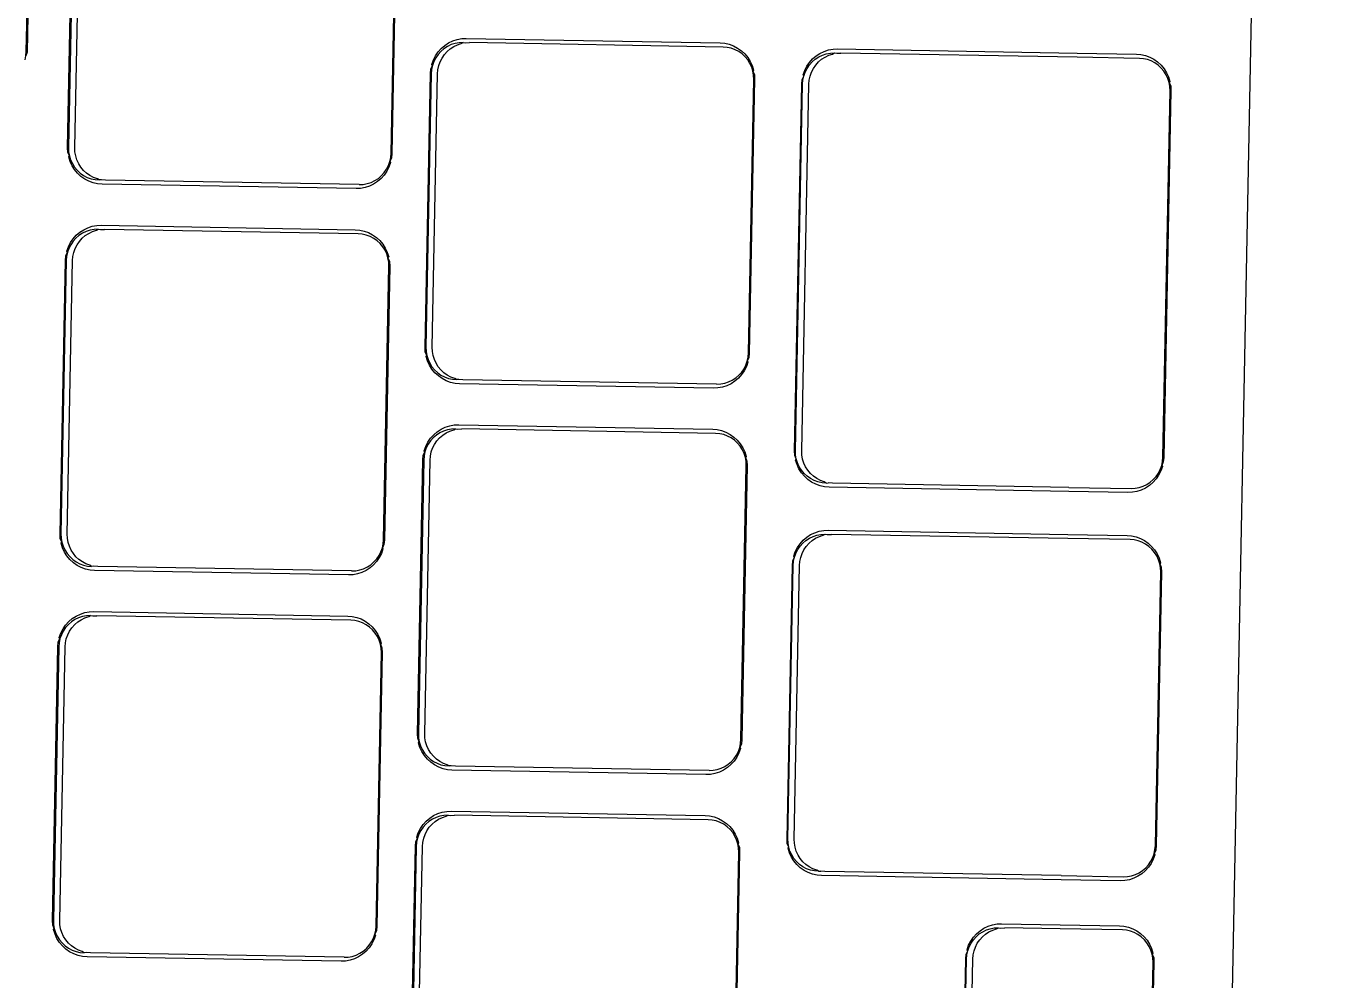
# Model space of a CAD drawing. Header units: millimetres. Extents: x 44692 to 174433, y -26273 to 14445.
# Drawn here: x 148825.9 to 148881.8, y -16534.1 to -16492.9 of the extents above; entities that cross this region are included whole.
import ezdxf

# ---------------------------------------------------------------- set-up
doc = ezdxf.new("R2010")
doc.units = ezdxf.units.MM
doc.header["$LTSCALE"] = 100
doc.layers.add('Muebles', color=112, linetype='Continuous')

msp = doc.modelspace()

# ---------------------------------------------------------------- linework, layer by layer
at = {"layer": 'Muebles'}
for p, q in [((148881.792, -16341.728), (148877.189, -16577.878)), ((148825.944, -16493.971), (148826.174, -16482.165)), ((148826.209, -16482.169), (148825.978, -16493.992)), ((148827.73, -16498.122), (148827.96, -16486.305)), ((148827.995, -16486.311), (148827.765, -16498.117)), ((148828.038, -16498.122), (148828.268, -16486.316)), ((148841.702, -16498.363), (148841.932, -16486.557)), ((148841.967, -16486.552), (148841.737, -16498.369)), ((148843.734, -16493.987), (148843.869, -16493.837)), ((148843.869, -16493.837), (148844.021, -16493.706)), ((148844.135, -16493.749), (148843.986, -16493.846)), ((148844.021, -16493.706), (148844.189, -16493.596)), ((148844.295, -16493.672), (148844.135, -16493.749)), ((148844.189, -16493.596), (148844.369, -16493.51)), ((148844.259, -16493.851), (148844.408, -16493.754)), ((148844.463, -16493.618), (148844.295, -16493.672)), ((148844.369, -16493.51), (148844.559, -16493.448)), ((148844.408, -16493.754), (148844.568, -16493.677)), ((148844.637, -16493.586), (148844.463, -16493.618)), ((148844.559, -16493.448), (148844.755, -16493.412)), ((148844.568, -16493.677), (148844.736, -16493.623)), ((148844.814, -16493.577), (148844.637, -16493.586)), ((148844.736, -16493.623), (148844.814, -16493.577)), ((148844.755, -16493.412), (148844.948, -16493.403)), ((148844.814, -16493.577), (148844.91, -16493.591)), ((148844.91, -16493.591), (148845.087, -16493.582)), ((148844.948, -16493.403), (148855.92, -16493.596)), ((148856.047, -16493.775), (148845.087, -16493.582)), ((148855.92, -16493.596), (148856.113, -16493.613)), ((148856.224, -16493.79), (148856.047, -16493.775)), ((148856.113, -16493.613), (148856.307, -16493.656)), ((148856.396, -16493.828), (148856.224, -16493.79)), ((148856.307, -16493.656), (148856.494, -16493.724)), ((148856.563, -16493.889), (148856.396, -16493.828)), ((148856.494, -16493.724), (148856.671, -16493.817)), ((148856.671, -16493.817), (148856.835, -16493.932)), ((148825.891, -16494.325), (148825.929, -16494.15)), ((148825.929, -16494.15), (148825.944, -16493.971)), ((148825.978, -16493.992), (148825.929, -16494.15)), ((148843.46, -16494.525), (148843.528, -16494.334)), ((148843.528, -16494.334), (148843.62, -16494.154)), ((148843.63, -16494.243), (148843.549, -16494.403)), ((148843.62, -16494.154), (148843.734, -16493.987)), ((148843.731, -16494.095), (148843.63, -16494.243)), ((148843.85, -16493.962), (148843.731, -16494.095)), ((148843.822, -16494.408), (148843.903, -16494.248)), ((148843.986, -16493.846), (148843.85, -16493.962)), ((148843.903, -16494.248), (148844.004, -16494.1)), ((148844.004, -16494.1), (148844.123, -16493.967)), ((148844.123, -16493.967), (148844.259, -16493.851)), ((148856.72, -16493.971), (148856.563, -16493.889)), ((148856.865, -16494.074), (148856.72, -16493.971)), ((148856.835, -16493.932), (148856.982, -16494.068)), ((148856.995, -16494.194), (148856.865, -16494.074)), ((148856.982, -16494.068), (148857.111, -16494.223)), ((148857.109, -16494.331), (148856.995, -16494.194)), ((148857.205, -16494.483), (148857.109, -16494.331)), ((148857.111, -16494.223), (148857.218, -16494.393)), ((148857.218, -16494.393), (148857.303, -16494.577)), ((148859.775, -16494.44), (148859.909, -16494.29)), ((148859.891, -16494.416), (148860.026, -16494.299)), ((148859.909, -16494.29), (148860.062, -16494.159)), ((148860.026, -16494.299), (148860.175, -16494.202)), ((148860.062, -16494.159), (148860.23, -16494.049)), ((148860.164, -16494.42), (148860.299, -16494.304)), ((148860.175, -16494.202), (148860.335, -16494.126)), ((148860.23, -16494.049), (148860.41, -16493.963)), ((148860.299, -16494.304), (148860.448, -16494.207)), ((148860.335, -16494.126), (148860.504, -16494.071)), ((148860.41, -16493.963), (148860.6, -16493.901)), ((148860.448, -16494.207), (148860.608, -16494.13)), ((148860.504, -16494.071), (148860.678, -16494.039)), ((148860.6, -16493.901), (148860.796, -16493.865)), ((148860.608, -16494.13), (148860.777, -16494.076)), ((148860.678, -16494.039), (148860.855, -16494.03)), ((148860.777, -16494.076), (148860.855, -16494.03)), ((148860.796, -16493.865), (148860.989, -16493.856)), ((148860.855, -16494.03), (148860.951, -16494.044)), ((148860.951, -16494.044), (148861.128, -16494.035)), ((148860.989, -16493.856), (148871.344, -16494.039)), ((148871.341, -16494.215), (148861.128, -16494.035)), ((148874.027, -16494.263), (148871.341, -16494.215)), ((148871.344, -16494.039), (148873.9, -16494.084)), ((148873.9, -16494.084), (148874.093, -16494.1)), ((148874.204, -16494.277), (148874.027, -16494.263)), ((148874.093, -16494.1), (148874.287, -16494.143)), ((148874.376, -16494.316), (148874.204, -16494.277)), ((148874.287, -16494.143), (148874.474, -16494.211)), ((148874.543, -16494.376), (148874.376, -16494.316)), ((148874.474, -16494.211), (148874.651, -16494.304)), ((148874.7, -16494.458), (148874.543, -16494.376)), ((148874.651, -16494.304), (148874.815, -16494.419)), ((148843.17, -16506.737), (148843.401, -16494.92)), ((148843.436, -16494.926), (148843.205, -16506.732)), ((148843.401, -16494.92), (148843.417, -16494.723)), ((148843.417, -16494.723), (148843.489, -16494.572)), ((148843.451, -16494.747), (148843.436, -16494.926)), ((148843.489, -16494.572), (148843.451, -16494.747)), ((148843.489, -16494.572), (148843.46, -16494.525)), ((148843.478, -16506.737), (148843.709, -16494.931)), ((148843.549, -16494.403), (148843.489, -16494.572)), ((148843.709, -16494.931), (148843.724, -16494.752)), ((148843.724, -16494.752), (148843.762, -16494.577)), ((148843.762, -16494.577), (148843.822, -16494.408)), ((148857.28, -16494.645), (148857.205, -16494.483)), ((148857.333, -16494.816), (148857.28, -16494.645)), ((148857.303, -16494.577), (148857.364, -16494.77)), ((148857.364, -16494.77), (148857.333, -16494.816)), ((148857.364, -16494.993), (148857.333, -16494.816)), ((148857.333, -16494.816), (148857.399, -16494.97)), ((148859.501, -16494.978), (148859.569, -16494.787)), ((148859.529, -16495.025), (148859.589, -16494.856)), ((148859.569, -16494.787), (148859.661, -16494.607)), ((148859.589, -16494.856), (148859.671, -16494.696)), ((148859.661, -16494.607), (148859.775, -16494.44)), ((148859.671, -16494.696), (148859.772, -16494.549)), ((148859.772, -16494.549), (148859.891, -16494.416)), ((148859.802, -16495.03), (148859.862, -16494.861)), ((148859.862, -16494.861), (148859.944, -16494.701)), ((148859.944, -16494.701), (148860.045, -16494.553)), ((148860.045, -16494.553), (148860.164, -16494.42)), ((148874.845, -16494.561), (148874.7, -16494.458)), ((148874.815, -16494.419), (148874.962, -16494.555)), ((148874.975, -16494.682), (148874.845, -16494.561)), ((148874.962, -16494.555), (148875.091, -16494.71)), ((148875.089, -16494.819), (148874.975, -16494.682)), ((148875.185, -16494.97), (148875.089, -16494.819)), ((148875.091, -16494.71), (148875.198, -16494.881)), ((148875.198, -16494.881), (148875.283, -16495.064)), ((148857.142, -16506.978), (148857.372, -16495.172)), ((148857.408, -16495.167), (148857.177, -16506.984)), ((148857.372, -16495.172), (148857.364, -16494.993)), ((148857.399, -16494.97), (148857.408, -16495.167)), ((148859.133, -16511.206), (148859.441, -16495.373)), ((148859.168, -16511.2), (148859.476, -16495.38)), ((148859.441, -16495.373), (148859.458, -16495.177)), ((148859.441, -16511.205), (148859.749, -16495.384)), ((148859.458, -16495.177), (148859.529, -16495.025)), ((148859.476, -16495.38), (148859.491, -16495.201)), ((148859.491, -16495.201), (148859.529, -16495.025)), ((148859.529, -16495.025), (148859.501, -16494.978)), ((148859.749, -16495.384), (148859.764, -16495.205)), ((148859.764, -16495.205), (148859.802, -16495.03)), ((148875.26, -16495.132), (148875.185, -16494.97)), ((148875.313, -16495.303), (148875.26, -16495.132)), ((148875.283, -16495.064), (148875.344, -16495.258)), ((148875.344, -16495.258), (148875.313, -16495.303)), ((148875.344, -16495.48), (148875.313, -16495.303)), ((148875.313, -16495.303), (148875.379, -16495.457)), ((148875.352, -16495.66), (148875.344, -16495.48)), ((148875.379, -16495.457), (148875.388, -16495.654)), ((148875.044, -16511.481), (148875.352, -16495.66)), ((148875.388, -16495.654), (148875.079, -16511.487)), ((148827.739, -16498.319), (148827.73, -16498.122)), ((148827.765, -16498.117), (148827.773, -16498.296)), ((148827.773, -16498.296), (148827.804, -16498.473)), ((148828.046, -16498.301), (148828.038, -16498.122)), ((148828.077, -16498.478), (148828.046, -16498.301)), ((148827.804, -16498.473), (148827.739, -16498.319)), ((148827.774, -16498.519), (148827.804, -16498.473)), ((148827.834, -16498.712), (148827.774, -16498.519)), ((148827.804, -16498.473), (148827.857, -16498.644)), ((148827.919, -16498.896), (148827.834, -16498.712)), ((148827.857, -16498.644), (148827.933, -16498.807)), ((148827.933, -16498.807), (148828.028, -16498.958)), ((148828.131, -16498.649), (148828.077, -16498.478)), ((148828.206, -16498.811), (148828.131, -16498.649)), ((148828.301, -16498.962), (148828.206, -16498.811)), ((148841.589, -16498.886), (148841.649, -16498.717)), ((148841.677, -16498.764), (148841.609, -16498.955)), ((148841.649, -16498.717), (148841.687, -16498.542)), ((148841.72, -16498.566), (148841.649, -16498.717)), ((148841.649, -16498.717), (148841.677, -16498.764)), ((148841.687, -16498.542), (148841.702, -16498.363)), ((148841.737, -16498.369), (148841.72, -16498.566)), ((148828.027, -16499.066), (148827.919, -16498.896)), ((148828.155, -16499.221), (148828.027, -16499.066)), ((148828.028, -16498.958), (148828.142, -16499.095)), ((148828.142, -16499.095), (148828.272, -16499.216)), ((148828.302, -16499.357), (148828.155, -16499.221)), ((148828.272, -16499.216), (148828.418, -16499.318)), ((148828.415, -16499.1), (148828.301, -16498.962)), ((148828.466, -16499.473), (148828.302, -16499.357)), ((148828.545, -16499.22), (148828.415, -16499.1)), ((148828.418, -16499.318), (148828.575, -16499.4)), ((148828.691, -16499.323), (148828.545, -16499.22)), ((148828.575, -16499.4), (148828.741, -16499.461)), ((148828.848, -16499.405), (148828.691, -16499.323)), ((148829.014, -16499.466), (148828.848, -16499.405)), ((148841.152, -16499.443), (148841.287, -16499.327)), ((148841.403, -16499.302), (148841.269, -16499.452)), ((148841.287, -16499.327), (148841.406, -16499.194)), ((148841.517, -16499.136), (148841.403, -16499.302)), ((148841.406, -16499.194), (148841.507, -16499.046)), ((148841.507, -16499.046), (148841.589, -16498.886)), ((148841.609, -16498.955), (148841.517, -16499.136)), ((148828.643, -16499.565), (148828.466, -16499.473)), ((148828.83, -16499.634), (148828.643, -16499.565)), ((148828.741, -16499.461), (148828.914, -16499.499)), ((148829.025, -16499.676), (148828.83, -16499.634)), ((148828.914, -16499.499), (148829.09, -16499.514)), ((148829.09, -16499.514), (148829.014, -16499.466)), ((148829.217, -16499.693), (148829.025, -16499.676)), ((148829.187, -16499.504), (148829.09, -16499.514)), ((148829.363, -16499.519), (148829.187, -16499.504)), ((148840.189, -16499.886), (148829.217, -16499.693)), ((148840.323, -16499.712), (148829.363, -16499.519)), ((148840.382, -16499.877), (148840.189, -16499.886)), ((148840.323, -16499.712), (148840.5, -16499.703)), ((148840.578, -16499.841), (148840.382, -16499.877)), ((148840.5, -16499.703), (148840.674, -16499.671)), ((148840.768, -16499.779), (148840.578, -16499.841)), ((148840.674, -16499.671), (148840.843, -16499.617)), ((148840.948, -16499.693), (148840.768, -16499.779)), ((148840.843, -16499.617), (148841.003, -16499.54)), ((148841.116, -16499.583), (148840.948, -16499.693)), ((148841.003, -16499.54), (148841.152, -16499.443)), ((148841.269, -16499.452), (148841.116, -16499.583)), ((148828.255, -16501.769), (148828.423, -16501.659)), ((148828.423, -16501.659), (148828.604, -16501.573)), ((148828.604, -16501.573), (148828.793, -16501.511)), ((148828.872, -16501.648), (148828.698, -16501.68)), ((148828.793, -16501.511), (148828.989, -16501.475)), ((148829.048, -16501.64), (148828.872, -16501.648)), ((148828.971, -16501.685), (148829.048, -16501.64)), ((148828.989, -16501.475), (148829.183, -16501.465)), ((148829.048, -16501.64), (148829.145, -16501.653)), ((148829.145, -16501.653), (148829.321, -16501.645)), ((148829.183, -16501.465), (148840.154, -16501.659)), ((148840.282, -16501.838), (148829.321, -16501.645)), ((148840.154, -16501.659), (148840.347, -16501.675)), ((148827.762, -16502.397), (148827.854, -16502.216)), ((148827.854, -16502.216), (148827.968, -16502.05)), ((148827.965, -16502.158), (148827.864, -16502.306)), ((148828.085, -16502.025), (148827.965, -16502.158)), ((148827.968, -16502.05), (148828.103, -16501.899)), ((148828.22, -16501.909), (148828.085, -16502.025)), ((148828.103, -16501.899), (148828.255, -16501.769)), ((148828.137, -16502.311), (148828.239, -16502.163)), ((148828.369, -16501.812), (148828.22, -16501.909)), ((148828.239, -16502.163), (148828.358, -16502.03)), ((148828.358, -16502.03), (148828.493, -16501.914)), ((148828.529, -16501.735), (148828.369, -16501.812)), ((148828.493, -16501.914), (148828.642, -16501.817)), ((148828.698, -16501.68), (148828.529, -16501.735)), ((148828.642, -16501.817), (148828.802, -16501.74)), ((148828.802, -16501.74), (148828.971, -16501.685)), ((148840.458, -16501.853), (148840.282, -16501.838)), ((148840.347, -16501.675), (148840.542, -16501.718)), ((148840.631, -16501.891), (148840.458, -16501.853)), ((148840.542, -16501.718), (148840.729, -16501.787)), ((148840.797, -16501.952), (148840.631, -16501.891)), ((148840.729, -16501.787), (148840.906, -16501.879)), ((148840.954, -16502.034), (148840.797, -16501.952)), ((148840.906, -16501.879), (148841.069, -16501.995)), ((148841.099, -16502.136), (148840.954, -16502.034)), ((148841.069, -16501.995), (148841.216, -16502.131)), ((148841.23, -16502.257), (148841.099, -16502.136)), ((148841.216, -16502.131), (148841.345, -16502.286)), ((148827.651, -16502.786), (148827.723, -16502.635)), ((148827.723, -16502.635), (148827.685, -16502.81)), ((148827.694, -16502.588), (148827.762, -16502.397)), ((148827.723, -16502.635), (148827.694, -16502.588)), ((148827.783, -16502.465), (148827.723, -16502.635)), ((148827.864, -16502.306), (148827.783, -16502.465)), ((148827.958, -16502.815), (148827.996, -16502.639)), ((148827.996, -16502.639), (148828.056, -16502.47)), ((148828.056, -16502.47), (148828.137, -16502.311)), ((148841.344, -16502.394), (148841.23, -16502.257)), ((148841.439, -16502.545), (148841.344, -16502.394)), ((148841.345, -16502.286), (148841.453, -16502.456)), ((148841.514, -16502.708), (148841.439, -16502.545)), ((148841.453, -16502.456), (148841.537, -16502.64)), ((148841.568, -16502.879), (148841.514, -16502.708)), ((148841.537, -16502.64), (148841.598, -16502.833)), ((148827.405, -16514.8), (148827.635, -16502.983)), ((148827.67, -16502.989), (148827.44, -16514.795)), ((148827.635, -16502.983), (148827.651, -16502.786)), ((148827.685, -16502.81), (148827.67, -16502.989)), ((148827.713, -16514.799), (148827.943, -16502.994)), ((148827.943, -16502.994), (148827.958, -16502.815)), ((148841.377, -16515.04), (148841.607, -16503.235)), ((148841.642, -16503.23), (148841.412, -16515.047)), ((148841.598, -16502.833), (148841.568, -16502.879)), ((148841.599, -16503.056), (148841.568, -16502.879)), ((148841.568, -16502.879), (148841.633, -16503.033)), ((148841.607, -16503.235), (148841.599, -16503.056)), ((148841.633, -16503.033), (148841.642, -16503.23)), ((148843.179, -16506.934), (148843.17, -16506.737)), ((148843.245, -16507.088), (148843.179, -16506.934)), ((148843.205, -16506.732), (148843.214, -16506.911)), ((148843.214, -16506.911), (148843.245, -16507.088)), ((148843.214, -16507.134), (148843.245, -16507.088)), ((148843.275, -16507.327), (148843.214, -16507.134)), ((148843.245, -16507.088), (148843.298, -16507.259)), ((148843.487, -16506.916), (148843.478, -16506.737)), ((148843.518, -16507.093), (148843.487, -16506.916)), ((148843.571, -16507.264), (148843.518, -16507.093)), ((148857.089, -16507.332), (148857.127, -16507.157)), ((148857.161, -16507.181), (148857.089, -16507.332)), ((148857.127, -16507.157), (148857.142, -16506.978)), ((148857.177, -16506.984), (148857.161, -16507.181)), ((148843.36, -16507.511), (148843.275, -16507.327)), ((148843.298, -16507.259), (148843.373, -16507.422)), ((148843.467, -16507.681), (148843.36, -16507.511)), ((148843.373, -16507.422), (148843.468, -16507.573)), ((148843.596, -16507.836), (148843.467, -16507.681)), ((148843.468, -16507.573), (148843.582, -16507.71)), ((148843.646, -16507.426), (148843.571, -16507.264)), ((148843.582, -16507.71), (148843.713, -16507.831)), ((148843.742, -16507.578), (148843.646, -16507.426)), ((148843.855, -16507.715), (148843.742, -16507.578)), ((148843.986, -16507.835), (148843.855, -16507.715)), ((148856.958, -16507.751), (148856.844, -16507.917)), ((148856.847, -16507.809), (148856.948, -16507.661)), ((148856.948, -16507.661), (148857.029, -16507.501)), ((148857.05, -16507.57), (148856.958, -16507.751)), ((148857.029, -16507.501), (148857.089, -16507.332)), ((148857.118, -16507.379), (148857.05, -16507.57)), ((148857.089, -16507.332), (148857.118, -16507.379)), ((148843.743, -16507.972), (148843.596, -16507.836)), ((148843.713, -16507.831), (148843.858, -16507.933)), ((148843.907, -16508.088), (148843.743, -16507.972)), ((148843.858, -16507.933), (148844.015, -16508.015)), ((148844.083, -16508.18), (148843.907, -16508.088)), ((148844.131, -16507.938), (148843.986, -16507.835)), ((148844.015, -16508.015), (148844.181, -16508.076)), ((148844.271, -16508.249), (148844.083, -16508.18)), ((148844.288, -16508.02), (148844.131, -16507.938)), ((148844.181, -16508.076), (148844.354, -16508.114)), ((148844.465, -16508.292), (148844.271, -16508.249)), ((148844.454, -16508.081), (148844.288, -16508.02)), ((148844.354, -16508.114), (148844.53, -16508.129)), ((148844.53, -16508.129), (148844.454, -16508.081)), ((148844.658, -16508.308), (148844.465, -16508.292)), ((148844.627, -16508.119), (148844.53, -16508.129)), ((148844.803, -16508.134), (148844.627, -16508.119)), ((148855.629, -16508.501), (148844.658, -16508.308)), ((148855.764, -16508.327), (148844.803, -16508.134)), ((148855.764, -16508.327), (148855.941, -16508.318)), ((148855.941, -16508.318), (148856.115, -16508.287)), ((148856.115, -16508.287), (148856.283, -16508.232)), ((148856.389, -16508.308), (148856.209, -16508.394)), ((148856.283, -16508.232), (148856.443, -16508.155)), ((148856.557, -16508.198), (148856.389, -16508.308)), ((148856.443, -16508.155), (148856.592, -16508.058)), ((148856.709, -16508.067), (148856.557, -16508.198)), ((148856.592, -16508.058), (148856.727, -16507.942)), ((148856.844, -16507.917), (148856.709, -16508.067)), ((148856.727, -16507.942), (148856.847, -16507.809)), ((148855.823, -16508.492), (148855.629, -16508.501)), ((148856.019, -16508.456), (148855.823, -16508.492)), ((148856.209, -16508.394), (148856.019, -16508.456)), ((148843.409, -16510.665), (148843.544, -16510.515)), ((148843.661, -16510.524), (148843.525, -16510.64)), ((148843.544, -16510.515), (148843.696, -16510.384)), ((148843.81, -16510.427), (148843.661, -16510.524)), ((148843.696, -16510.384), (148843.864, -16510.274)), ((148843.798, -16510.645), (148843.934, -16510.529)), ((148843.97, -16510.35), (148843.81, -16510.427)), ((148843.864, -16510.274), (148844.044, -16510.188)), ((148843.934, -16510.529), (148844.083, -16510.432)), ((148844.138, -16510.295), (148843.97, -16510.35)), ((148844.044, -16510.188), (148844.234, -16510.126)), ((148844.083, -16510.432), (148844.243, -16510.355)), ((148844.312, -16510.263), (148844.138, -16510.295)), ((148844.234, -16510.126), (148844.43, -16510.09)), ((148844.243, -16510.355), (148844.411, -16510.3)), ((148844.489, -16510.255), (148844.312, -16510.263)), ((148844.411, -16510.3), (148844.489, -16510.255)), ((148844.43, -16510.09), (148844.623, -16510.081)), ((148844.489, -16510.255), (148844.585, -16510.268)), ((148844.585, -16510.268), (148844.762, -16510.26)), ((148844.623, -16510.081), (148855.595, -16510.274)), ((148855.722, -16510.453), (148844.762, -16510.26)), ((148855.595, -16510.274), (148855.788, -16510.29)), ((148855.899, -16510.468), (148855.722, -16510.453)), ((148855.788, -16510.29), (148855.982, -16510.333)), ((148856.071, -16510.506), (148855.899, -16510.468)), ((148855.982, -16510.333), (148856.169, -16510.402)), ((148856.238, -16510.567), (148856.071, -16510.506)), ((148856.169, -16510.402), (148856.346, -16510.494)), ((148856.395, -16510.649), (148856.238, -16510.567)), ((148856.346, -16510.494), (148856.51, -16510.61)), ((148843.135, -16511.203), (148843.203, -16511.012)), ((148843.224, -16511.081), (148843.163, -16511.25)), ((148843.203, -16511.012), (148843.295, -16510.831)), ((148843.305, -16510.921), (148843.224, -16511.081)), ((148843.295, -16510.831), (148843.409, -16510.665)), ((148843.406, -16510.773), (148843.305, -16510.921)), ((148843.525, -16510.64), (148843.406, -16510.773)), ((148843.437, -16511.254), (148843.497, -16511.085)), ((148843.497, -16511.085), (148843.578, -16510.926)), ((148843.578, -16510.926), (148843.679, -16510.778)), ((148843.679, -16510.778), (148843.798, -16510.645)), ((148856.54, -16510.751), (148856.395, -16510.649)), ((148856.51, -16510.61), (148856.657, -16510.746)), ((148856.67, -16510.872), (148856.54, -16510.751)), ((148856.657, -16510.746), (148856.786, -16510.901)), ((148856.784, -16511.009), (148856.67, -16510.872)), ((148856.88, -16511.16), (148856.784, -16511.009)), ((148856.786, -16510.901), (148856.893, -16511.071)), ((148856.893, -16511.071), (148856.978, -16511.255)), ((148842.845, -16523.415), (148843.076, -16511.598)), ((148843.11, -16511.604), (148842.88, -16523.41)), ((148843.076, -16511.598), (148843.092, -16511.401)), ((148843.092, -16511.401), (148843.163, -16511.25)), ((148843.126, -16511.425), (148843.11, -16511.604)), ((148843.163, -16511.25), (148843.126, -16511.425)), ((148843.163, -16511.25), (148843.135, -16511.203)), ((148843.153, -16523.414), (148843.384, -16511.609)), ((148843.384, -16511.609), (148843.399, -16511.43)), ((148843.399, -16511.43), (148843.437, -16511.254)), ((148856.955, -16511.323), (148856.88, -16511.16)), ((148857.008, -16511.494), (148856.955, -16511.323)), ((148856.978, -16511.255), (148857.039, -16511.448)), ((148857.039, -16511.448), (148857.008, -16511.494)), ((148857.039, -16511.671), (148857.008, -16511.494)), ((148857.008, -16511.494), (148857.074, -16511.648)), ((148857.047, -16511.85), (148857.039, -16511.671)), ((148857.074, -16511.648), (148857.082, -16511.845)), ((148859.142, -16511.403), (148859.133, -16511.206)), ((148859.207, -16511.557), (148859.142, -16511.403)), ((148859.176, -16511.38), (148859.168, -16511.2)), ((148859.207, -16511.557), (148859.176, -16511.38)), ((148859.177, -16511.603), (148859.207, -16511.557)), ((148859.237, -16511.796), (148859.177, -16511.603)), ((148859.26, -16511.728), (148859.207, -16511.557)), ((148859.449, -16511.385), (148859.441, -16511.205)), ((148859.48, -16511.562), (148859.449, -16511.385)), ((148859.534, -16511.733), (148859.48, -16511.562)), ((148874.991, -16511.835), (148875.029, -16511.66)), ((148875.062, -16511.684), (148874.991, -16511.835)), ((148875.029, -16511.66), (148875.044, -16511.481)), ((148875.079, -16511.487), (148875.062, -16511.684)), ((148856.817, -16523.655), (148857.047, -16511.85)), ((148857.082, -16511.845), (148856.852, -16523.662)), ((148859.322, -16511.979), (148859.237, -16511.796)), ((148859.336, -16511.89), (148859.26, -16511.728)), ((148859.43, -16512.15), (148859.322, -16511.979)), ((148859.431, -16512.041), (148859.336, -16511.89)), ((148859.558, -16512.305), (148859.43, -16512.15)), ((148859.545, -16512.179), (148859.431, -16512.041)), ((148859.609, -16511.895), (148859.534, -16511.733)), ((148859.675, -16512.299), (148859.545, -16512.179)), ((148859.704, -16512.046), (148859.609, -16511.895)), ((148859.818, -16512.183), (148859.704, -16512.046)), ((148859.948, -16512.304), (148859.818, -16512.183)), ((148874.86, -16512.254), (148874.746, -16512.42)), ((148874.748, -16512.312), (148874.85, -16512.164)), ((148874.85, -16512.164), (148874.931, -16512.004)), ((148874.952, -16512.073), (148874.86, -16512.254)), ((148874.931, -16512.004), (148874.991, -16511.835)), ((148875.02, -16511.882), (148874.952, -16512.073)), ((148874.991, -16511.835), (148875.02, -16511.882)), ((148859.705, -16512.441), (148859.558, -16512.305)), ((148859.82, -16512.402), (148859.675, -16512.299)), ((148859.869, -16512.556), (148859.705, -16512.441)), ((148859.978, -16512.484), (148859.82, -16512.402)), ((148860.046, -16512.649), (148859.869, -16512.556)), ((148860.094, -16512.406), (148859.948, -16512.304)), ((148860.144, -16512.545), (148859.978, -16512.484)), ((148860.233, -16512.717), (148860.046, -16512.649)), ((148860.251, -16512.489), (148860.094, -16512.406)), ((148860.317, -16512.583), (148860.144, -16512.545)), ((148860.427, -16512.76), (148860.233, -16512.717)), ((148860.417, -16512.549), (148860.251, -16512.489)), ((148860.493, -16512.598), (148860.317, -16512.583)), ((148860.493, -16512.598), (148860.417, -16512.549)), ((148860.62, -16512.776), (148860.427, -16512.76)), ((148860.493, -16512.598), (148860.59, -16512.588)), ((148860.766, -16512.602), (148860.59, -16512.588)), ((148870.975, -16512.959), (148860.62, -16512.776)), ((148870.979, -16512.783), (148860.766, -16512.602)), ((148870.979, -16512.783), (148873.666, -16512.83)), ((148873.666, -16512.83), (148873.842, -16512.821)), ((148873.842, -16512.821), (148874.016, -16512.789)), ((148874.016, -16512.789), (148874.185, -16512.735)), ((148874.291, -16512.811), (148874.11, -16512.897)), ((148874.185, -16512.735), (148874.345, -16512.658)), ((148874.459, -16512.701), (148874.291, -16512.811)), ((148874.345, -16512.658), (148874.494, -16512.561)), ((148874.611, -16512.57), (148874.459, -16512.701)), ((148874.494, -16512.561), (148874.629, -16512.445)), ((148874.746, -16512.42), (148874.611, -16512.57)), ((148874.629, -16512.445), (148874.748, -16512.312)), ((148873.531, -16513.004), (148870.975, -16512.959)), ((148873.724, -16512.995), (148873.531, -16513.004)), ((148873.92, -16512.959), (148873.724, -16512.995)), ((148874.11, -16512.897), (148873.92, -16512.959)), ((148827.413, -16514.997), (148827.405, -16514.8)), ((148827.479, -16515.151), (148827.413, -16514.997)), ((148827.44, -16514.795), (148827.448, -16514.974)), ((148827.448, -16514.974), (148827.479, -16515.151)), ((148827.721, -16514.979), (148827.713, -16514.799)), ((148827.752, -16515.156), (148827.721, -16514.979)), ((148841.362, -16515.219), (148841.377, -16515.04)), ((148841.412, -16515.047), (148841.395, -16515.243)), ((148859.37, -16515.215), (148859.504, -16515.065)), ((148859.504, -16515.065), (148859.657, -16514.934)), ((148859.621, -16515.074), (148859.77, -16514.977)), ((148859.657, -16514.934), (148859.825, -16514.824)), ((148859.77, -16514.977), (148859.93, -16514.901)), ((148859.825, -16514.824), (148860.005, -16514.738)), ((148859.894, -16515.079), (148860.043, -16514.982)), ((148859.93, -16514.901), (148860.099, -16514.846)), ((148860.005, -16514.738), (148860.195, -16514.676)), ((148860.043, -16514.982), (148860.203, -16514.905)), ((148860.099, -16514.846), (148860.273, -16514.814)), ((148860.195, -16514.676), (148860.391, -16514.64)), ((148860.203, -16514.905), (148860.372, -16514.851)), ((148860.273, -16514.814), (148860.45, -16514.805)), ((148860.372, -16514.851), (148860.45, -16514.805)), ((148860.391, -16514.64), (148860.584, -16514.631)), ((148860.45, -16514.805), (148860.546, -16514.819)), ((148860.546, -16514.819), (148860.723, -16514.81)), ((148860.584, -16514.631), (148870.939, -16514.814)), ((148870.936, -16514.99), (148860.723, -16514.81)), ((148873.623, -16515.037), (148870.936, -16514.99)), ((148870.939, -16514.814), (148873.495, -16514.859)), ((148873.495, -16514.859), (148873.688, -16514.875)), ((148873.799, -16515.052), (148873.623, -16515.037)), ((148873.688, -16514.875), (148873.882, -16514.918)), ((148873.971, -16515.09), (148873.799, -16515.052)), ((148873.882, -16514.918), (148874.07, -16514.986)), ((148874.07, -16514.986), (148874.246, -16515.079)), ((148827.449, -16515.197), (148827.479, -16515.151)), ((148827.509, -16515.39), (148827.449, -16515.197)), ((148827.479, -16515.151), (148827.532, -16515.322)), ((148827.594, -16515.573), (148827.509, -16515.39)), ((148827.532, -16515.322), (148827.607, -16515.484)), ((148827.701, -16515.744), (148827.594, -16515.573)), ((148827.607, -16515.484), (148827.703, -16515.635)), ((148827.805, -16515.327), (148827.752, -16515.156)), ((148827.881, -16515.489), (148827.805, -16515.327)), ((148827.976, -16515.64), (148827.881, -16515.489)), ((148841.182, -16515.724), (148841.263, -16515.564)), ((148841.263, -16515.564), (148841.324, -16515.395)), ((148841.352, -16515.442), (148841.284, -16515.633)), ((148841.324, -16515.395), (148841.362, -16515.219)), ((148841.395, -16515.243), (148841.324, -16515.395)), ((148841.324, -16515.395), (148841.352, -16515.442)), ((148859.096, -16515.753), (148859.164, -16515.562)), ((148859.164, -16515.562), (148859.256, -16515.382)), ((148859.184, -16515.631), (148859.266, -16515.471)), ((148859.256, -16515.382), (148859.37, -16515.215)), ((148859.266, -16515.471), (148859.367, -16515.323)), ((148859.367, -16515.323), (148859.486, -16515.19)), ((148859.457, -16515.636), (148859.539, -16515.476)), ((148859.486, -16515.19), (148859.621, -16515.074)), ((148859.539, -16515.476), (148859.64, -16515.328)), ((148859.64, -16515.328), (148859.759, -16515.195)), ((148859.759, -16515.195), (148859.894, -16515.079)), ((148874.138, -16515.151), (148873.971, -16515.09)), ((148874.295, -16515.233), (148874.138, -16515.151)), ((148874.246, -16515.079), (148874.41, -16515.194)), ((148874.44, -16515.336), (148874.295, -16515.233)), ((148874.41, -16515.194), (148874.557, -16515.33)), ((148874.57, -16515.457), (148874.44, -16515.336)), ((148874.557, -16515.33), (148874.686, -16515.485)), ((148874.684, -16515.594), (148874.57, -16515.457)), ((148874.78, -16515.745), (148874.684, -16515.594)), ((148874.686, -16515.485), (148874.793, -16515.656)), ((148827.83, -16515.899), (148827.701, -16515.744)), ((148827.703, -16515.635), (148827.817, -16515.773)), ((148827.817, -16515.773), (148827.947, -16515.893)), ((148827.977, -16516.035), (148827.83, -16515.899)), ((148827.947, -16515.893), (148828.092, -16515.996)), ((148828.09, -16515.777), (148827.976, -16515.64)), ((148828.141, -16516.15), (148827.977, -16516.035)), ((148828.22, -16515.898), (148828.09, -16515.777)), ((148828.092, -16515.996), (148828.249, -16516.078)), ((148828.318, -16516.243), (148828.141, -16516.15)), ((148828.365, -16516.001), (148828.22, -16515.898)), ((148828.249, -16516.078), (148828.416, -16516.139)), ((148828.522, -16516.083), (148828.365, -16516.001)), ((148828.416, -16516.139), (148828.588, -16516.177)), ((148828.689, -16516.143), (148828.522, -16516.083)), ((148828.588, -16516.177), (148828.765, -16516.192)), ((148828.765, -16516.192), (148828.689, -16516.143)), ((148828.862, -16516.182), (148828.765, -16516.192)), ((148829.038, -16516.196), (148828.862, -16516.182)), ((148840.678, -16516.218), (148840.827, -16516.121)), ((148840.944, -16516.13), (148840.791, -16516.261)), ((148840.827, -16516.121), (148840.962, -16516.004)), ((148841.078, -16515.98), (148840.944, -16516.13)), ((148840.962, -16516.004), (148841.081, -16515.871)), ((148841.192, -16515.813), (148841.078, -16515.98)), ((148841.081, -16515.871), (148841.182, -16515.724)), ((148841.284, -16515.633), (148841.192, -16515.813)), ((148858.806, -16527.965), (148859.036, -16516.148)), ((148858.841, -16527.96), (148859.071, -16516.155)), ((148859.036, -16516.148), (148859.053, -16515.951)), ((148859.053, -16515.951), (148859.124, -16515.8)), ((148859.071, -16516.155), (148859.086, -16515.975)), ((148859.086, -16515.975), (148859.124, -16515.8)), ((148859.124, -16515.8), (148859.096, -16515.753)), ((148859.114, -16527.965), (148859.344, -16516.159)), ((148859.124, -16515.8), (148859.184, -16515.631)), ((148859.344, -16516.159), (148859.359, -16515.98)), ((148859.359, -16515.98), (148859.397, -16515.805)), ((148859.397, -16515.805), (148859.457, -16515.636)), ((148874.855, -16515.907), (148874.78, -16515.745)), ((148874.793, -16515.656), (148874.878, -16515.839)), ((148874.908, -16516.078), (148874.855, -16515.907)), ((148874.878, -16515.839), (148874.939, -16516.033)), ((148874.939, -16516.033), (148874.908, -16516.078)), ((148874.939, -16516.255), (148874.908, -16516.078)), ((148874.908, -16516.078), (148874.974, -16516.232)), ((148828.505, -16516.311), (148828.318, -16516.243)), ((148828.699, -16516.354), (148828.505, -16516.311)), ((148828.892, -16516.37), (148828.699, -16516.354)), ((148839.864, -16516.564), (148828.892, -16516.37)), ((148839.998, -16516.39), (148829.038, -16516.196)), ((148840.057, -16516.555), (148839.864, -16516.564)), ((148839.998, -16516.39), (148840.175, -16516.381)), ((148840.253, -16516.519), (148840.057, -16516.555)), ((148840.175, -16516.381), (148840.349, -16516.349)), ((148840.443, -16516.457), (148840.253, -16516.519)), ((148840.349, -16516.349), (148840.517, -16516.294)), ((148840.623, -16516.371), (148840.443, -16516.457)), ((148840.517, -16516.294), (148840.678, -16516.218)), ((148840.791, -16516.261), (148840.623, -16516.371)), ((148874.717, -16528.24), (148874.947, -16516.435)), ((148874.983, -16516.429), (148874.752, -16528.246)), ((148874.947, -16516.435), (148874.939, -16516.255)), ((148874.974, -16516.232), (148874.983, -16516.429)), ((148827.93, -16518.446), (148828.098, -16518.337)), ((148828.204, -16518.413), (148828.044, -16518.49)), ((148828.098, -16518.337), (148828.279, -16518.25)), ((148828.372, -16518.358), (148828.204, -16518.413)), ((148828.279, -16518.25), (148828.468, -16518.189)), ((148828.317, -16518.494), (148828.477, -16518.418)), ((148828.547, -16518.326), (148828.372, -16518.358)), ((148828.468, -16518.189), (148828.664, -16518.153)), ((148828.477, -16518.418), (148828.646, -16518.363)), ((148828.723, -16518.318), (148828.547, -16518.326)), ((148828.646, -16518.363), (148828.723, -16518.318)), ((148828.664, -16518.153), (148828.858, -16518.143)), ((148828.723, -16518.318), (148828.82, -16518.331)), ((148828.82, -16518.331), (148828.996, -16518.322)), ((148828.858, -16518.143), (148839.829, -16518.337)), ((148839.957, -16518.516), (148828.996, -16518.322)), ((148839.829, -16518.337), (148840.022, -16518.353)), ((148840.022, -16518.353), (148840.216, -16518.396)), ((148840.216, -16518.396), (148840.404, -16518.464)), ((148827.437, -16519.074), (148827.529, -16518.894)), ((148827.529, -16518.894), (148827.643, -16518.727)), ((148827.64, -16518.836), (148827.539, -16518.983)), ((148827.76, -16518.703), (148827.64, -16518.836)), ((148827.643, -16518.727), (148827.778, -16518.577)), ((148827.895, -16518.587), (148827.76, -16518.703)), ((148827.778, -16518.577), (148827.93, -16518.446)), ((148827.812, -16518.988), (148827.913, -16518.841)), ((148828.044, -16518.49), (148827.895, -16518.587)), ((148827.913, -16518.841), (148828.033, -16518.708)), ((148828.033, -16518.708), (148828.168, -16518.592)), ((148828.168, -16518.592), (148828.317, -16518.494)), ((148840.133, -16518.531), (148839.957, -16518.516)), ((148840.306, -16518.569), (148840.133, -16518.531)), ((148840.472, -16518.629), (148840.306, -16518.569)), ((148840.404, -16518.464), (148840.581, -16518.557)), ((148840.629, -16518.712), (148840.472, -16518.629)), ((148840.581, -16518.557), (148840.744, -16518.672)), ((148840.774, -16518.814), (148840.629, -16518.712)), ((148840.744, -16518.672), (148840.891, -16518.809)), ((148840.905, -16518.935), (148840.774, -16518.814)), ((148840.891, -16518.809), (148841.02, -16518.963)), ((148841.019, -16519.072), (148840.905, -16518.935)), ((148841.02, -16518.963), (148841.128, -16519.134)), ((148827.31, -16519.66), (148827.326, -16519.464)), ((148827.326, -16519.464), (148827.398, -16519.312)), ((148827.36, -16519.488), (148827.345, -16519.667)), ((148827.398, -16519.312), (148827.36, -16519.488)), ((148827.369, -16519.265), (148827.437, -16519.074)), ((148827.398, -16519.312), (148827.369, -16519.265)), ((148827.458, -16519.143), (148827.398, -16519.312)), ((148827.539, -16518.983), (148827.458, -16519.143)), ((148827.618, -16519.672), (148827.633, -16519.493)), ((148827.633, -16519.493), (148827.671, -16519.317)), ((148827.671, -16519.317), (148827.731, -16519.148)), ((148827.731, -16519.148), (148827.812, -16518.988)), ((148841.114, -16519.223), (148841.019, -16519.072)), ((148841.189, -16519.385), (148841.114, -16519.223)), ((148841.128, -16519.134), (148841.212, -16519.317)), ((148841.242, -16519.557), (148841.189, -16519.385)), ((148841.212, -16519.317), (148841.273, -16519.511)), ((148841.273, -16519.511), (148841.242, -16519.557)), ((148827.08, -16531.478), (148827.31, -16519.66)), ((148827.345, -16519.667), (148827.115, -16531.472)), ((148827.388, -16531.477), (148827.618, -16519.672)), ((148841.052, -16531.718), (148841.282, -16519.913)), ((148841.317, -16519.908), (148841.086, -16531.725)), ((148841.274, -16519.733), (148841.242, -16519.557)), ((148841.242, -16519.557), (148841.308, -16519.711)), ((148841.282, -16519.913), (148841.274, -16519.733)), ((148841.308, -16519.711), (148841.317, -16519.908)), ((148842.854, -16523.612), (148842.845, -16523.415)), ((148842.88, -16523.41), (148842.888, -16523.589)), ((148843.161, -16523.594), (148843.153, -16523.414)), ((148842.92, -16523.766), (148842.854, -16523.612)), ((148842.888, -16523.589), (148842.92, -16523.766)), ((148842.889, -16523.812), (148842.92, -16523.766)), ((148842.95, -16524.005), (148842.889, -16523.812)), ((148842.92, -16523.766), (148842.973, -16523.937)), ((148843.034, -16524.189), (148842.95, -16524.005)), ((148842.973, -16523.937), (148843.048, -16524.099)), ((148843.193, -16523.771), (148843.161, -16523.594)), ((148843.246, -16523.942), (148843.193, -16523.771)), ((148843.321, -16524.104), (148843.246, -16523.942)), ((148856.764, -16524.01), (148856.802, -16523.835)), ((148856.836, -16523.859), (148856.764, -16524.01)), ((148856.802, -16523.835), (148856.817, -16523.655)), ((148856.852, -16523.662), (148856.836, -16523.859)), ((148843.142, -16524.359), (148843.034, -16524.189)), ((148843.048, -16524.099), (148843.143, -16524.251)), ((148843.271, -16524.514), (148843.142, -16524.359)), ((148843.143, -16524.251), (148843.257, -16524.388)), ((148843.257, -16524.388), (148843.388, -16524.508)), ((148843.418, -16524.65), (148843.271, -16524.514)), ((148843.416, -16524.255), (148843.321, -16524.104)), ((148843.388, -16524.508), (148843.533, -16524.611)), ((148843.53, -16524.392), (148843.416, -16524.255)), ((148843.661, -16524.513), (148843.53, -16524.392)), ((148843.806, -16524.616), (148843.661, -16524.513)), ((148856.402, -16524.62), (148856.522, -16524.487)), ((148856.633, -16524.428), (148856.519, -16524.595)), ((148856.522, -16524.487), (148856.623, -16524.339)), ((148856.623, -16524.339), (148856.704, -16524.179)), ((148856.725, -16524.248), (148856.633, -16524.428)), ((148856.704, -16524.179), (148856.764, -16524.01)), ((148856.793, -16524.057), (148856.725, -16524.248)), ((148856.764, -16524.01), (148856.793, -16524.057)), ((148843.581, -16524.765), (148843.418, -16524.65)), ((148843.533, -16524.611), (148843.69, -16524.693)), ((148843.758, -16524.858), (148843.581, -16524.765)), ((148843.69, -16524.693), (148843.856, -16524.754)), ((148843.946, -16524.926), (148843.758, -16524.858)), ((148843.963, -16524.698), (148843.806, -16524.616)), ((148843.856, -16524.754), (148844.029, -16524.792)), ((148844.14, -16524.969), (148843.946, -16524.926)), ((148844.129, -16524.759), (148843.963, -16524.698)), ((148844.029, -16524.792), (148844.205, -16524.807)), ((148844.205, -16524.807), (148844.129, -16524.759)), ((148844.333, -16524.986), (148844.14, -16524.969)), ((148844.302, -16524.797), (148844.205, -16524.807)), ((148844.478, -16524.812), (148844.302, -16524.797)), ((148855.304, -16525.179), (148844.333, -16524.986)), ((148855.439, -16525.005), (148844.478, -16524.812)), ((148855.439, -16525.005), (148855.615, -16524.996)), ((148855.615, -16524.996), (148855.79, -16524.964)), ((148855.883, -16525.072), (148855.694, -16525.134)), ((148855.79, -16524.964), (148855.958, -16524.909)), ((148856.064, -16524.986), (148855.883, -16525.072)), ((148855.958, -16524.909), (148856.118, -16524.833)), ((148856.232, -16524.876), (148856.064, -16524.986)), ((148856.118, -16524.833), (148856.267, -16524.736)), ((148856.384, -16524.745), (148856.232, -16524.876)), ((148856.267, -16524.736), (148856.402, -16524.62)), ((148856.519, -16524.595), (148856.384, -16524.745)), ((148855.498, -16525.17), (148855.304, -16525.179)), ((148855.694, -16525.134), (148855.498, -16525.17)), ((148843.909, -16526.804), (148844.105, -16526.768)), ((148844.105, -16526.768), (148844.298, -16526.758)), ((148844.298, -16526.758), (148855.27, -16526.952)), ((148842.97, -16527.509), (148843.084, -16527.342)), ((148843.2, -16527.318), (148843.081, -16527.451)), ((148843.084, -16527.342), (148843.218, -16527.192)), ((148843.335, -16527.202), (148843.2, -16527.318)), ((148843.218, -16527.192), (148843.371, -16527.061)), ((148843.484, -16527.105), (148843.335, -16527.202)), ((148843.354, -16527.456), (148843.473, -16527.323)), ((148843.371, -16527.061), (148843.539, -16526.952)), ((148843.473, -16527.323), (148843.609, -16527.207)), ((148843.645, -16527.028), (148843.484, -16527.105)), ((148843.539, -16526.952), (148843.719, -16526.866)), ((148843.609, -16527.207), (148843.757, -16527.109)), ((148843.813, -16526.973), (148843.645, -16527.028)), ((148843.719, -16526.866), (148843.909, -16526.804)), ((148843.757, -16527.109), (148843.918, -16527.033)), ((148843.987, -16526.941), (148843.813, -16526.973)), ((148843.918, -16527.033), (148844.086, -16526.978)), ((148844.164, -16526.933), (148843.987, -16526.941)), ((148844.086, -16526.978), (148844.164, -16526.933)), ((148844.164, -16526.933), (148844.26, -16526.946)), ((148844.26, -16526.946), (148844.437, -16526.937)), ((148855.397, -16527.131), (148844.437, -16526.937)), ((148855.27, -16526.952), (148855.463, -16526.968)), ((148855.574, -16527.146), (148855.397, -16527.131)), ((148855.463, -16526.968), (148855.657, -16527.011)), ((148855.746, -16527.184), (148855.574, -16527.146)), ((148855.657, -16527.011), (148855.844, -16527.079)), ((148855.913, -16527.244), (148855.746, -16527.184)), ((148855.844, -16527.079), (148856.021, -16527.172)), ((148856.07, -16527.327), (148855.913, -16527.244)), ((148856.021, -16527.172), (148856.185, -16527.287)), ((148856.215, -16527.429), (148856.07, -16527.327)), ((148856.185, -16527.287), (148856.332, -16527.424)), ((148842.81, -16527.881), (148842.878, -16527.689)), ((148842.838, -16527.927), (148842.81, -16527.881)), ((148842.899, -16527.758), (148842.838, -16527.927)), ((148842.878, -16527.689), (148842.97, -16527.509)), ((148842.98, -16527.599), (148842.899, -16527.758)), ((148843.081, -16527.451), (148842.98, -16527.599)), ((148843.111, -16527.932), (148843.172, -16527.763)), ((148843.172, -16527.763), (148843.253, -16527.603)), ((148843.253, -16527.603), (148843.354, -16527.456)), ((148856.345, -16527.55), (148856.215, -16527.429)), ((148856.332, -16527.424), (148856.461, -16527.578)), ((148856.459, -16527.687), (148856.345, -16527.55)), ((148856.555, -16527.838), (148856.459, -16527.687)), ((148856.461, -16527.578), (148856.568, -16527.749)), ((148856.63, -16528.001), (148856.555, -16527.838)), ((148856.568, -16527.749), (148856.653, -16527.932)), ((148842.52, -16540.093), (148842.75, -16528.276)), ((148842.785, -16528.282), (148842.555, -16540.087)), ((148842.75, -16528.276), (148842.767, -16528.079)), ((148842.767, -16528.079), (148842.838, -16527.927)), ((148842.8, -16528.103), (148842.785, -16528.282)), ((148842.838, -16527.927), (148842.8, -16528.103)), ((148842.828, -16540.092), (148843.058, -16528.287)), ((148843.058, -16528.287), (148843.073, -16528.108)), ((148843.073, -16528.108), (148843.111, -16527.932)), ((148856.683, -16528.172), (148856.63, -16528.001)), ((148856.653, -16527.932), (148856.713, -16528.126)), ((148856.713, -16528.126), (148856.683, -16528.172)), ((148856.714, -16528.348), (148856.683, -16528.172)), ((148856.683, -16528.172), (148856.749, -16528.326)), ((148856.722, -16528.528), (148856.714, -16528.348)), ((148856.749, -16528.326), (148856.757, -16528.523)), ((148858.815, -16528.162), (148858.806, -16527.965)), ((148858.88, -16528.316), (148858.815, -16528.162)), ((148858.849, -16528.139), (148858.841, -16527.96)), ((148858.88, -16528.316), (148858.849, -16528.139)), ((148858.85, -16528.362), (148858.88, -16528.316)), ((148858.91, -16528.555), (148858.85, -16528.362)), ((148858.934, -16528.487), (148858.88, -16528.316)), ((148859.122, -16528.144), (148859.114, -16527.965)), ((148859.153, -16528.321), (148859.122, -16528.144)), ((148859.207, -16528.492), (148859.153, -16528.321)), ((148874.664, -16528.595), (148874.702, -16528.419)), ((148874.736, -16528.443), (148874.664, -16528.595)), ((148874.702, -16528.419), (148874.717, -16528.24)), ((148874.752, -16528.246), (148874.736, -16528.443)), ((148856.492, -16540.333), (148856.722, -16528.528)), ((148856.757, -16528.523), (148856.527, -16540.34)), ((148858.995, -16528.739), (148858.91, -16528.555)), ((148859.009, -16528.65), (148858.934, -16528.487)), ((148859.103, -16528.909), (148858.995, -16528.739)), ((148859.104, -16528.801), (148859.009, -16528.65)), ((148859.231, -16529.064), (148859.103, -16528.909)), ((148859.218, -16528.938), (148859.104, -16528.801)), ((148859.282, -16528.655), (148859.207, -16528.492)), ((148859.349, -16529.059), (148859.218, -16528.938)), ((148859.377, -16528.806), (148859.282, -16528.655)), ((148859.491, -16528.943), (148859.377, -16528.806)), ((148859.622, -16529.064), (148859.491, -16528.943)), ((148874.533, -16529.013), (148874.419, -16529.18)), ((148874.422, -16529.071), (148874.523, -16528.923)), ((148874.523, -16528.923), (148874.604, -16528.764)), ((148874.625, -16528.833), (148874.533, -16529.013)), ((148874.604, -16528.764), (148874.664, -16528.595)), ((148874.693, -16528.641), (148874.625, -16528.833)), ((148874.664, -16528.595), (148874.693, -16528.641)), ((148859.379, -16529.2), (148859.231, -16529.064)), ((148859.494, -16529.161), (148859.349, -16529.059)), ((148859.542, -16529.316), (148859.379, -16529.2)), ((148859.651, -16529.243), (148859.494, -16529.161)), ((148859.719, -16529.408), (148859.542, -16529.316)), ((148859.767, -16529.166), (148859.622, -16529.064)), ((148859.817, -16529.304), (148859.651, -16529.243)), ((148859.906, -16529.477), (148859.719, -16529.408)), ((148859.924, -16529.248), (148859.767, -16529.166)), ((148859.99, -16529.342), (148859.817, -16529.304)), ((148860.101, -16529.52), (148859.906, -16529.477)), ((148860.09, -16529.309), (148859.924, -16529.248)), ((148860.166, -16529.357), (148859.99, -16529.342)), ((148860.166, -16529.357), (148860.09, -16529.309)), ((148860.294, -16529.536), (148860.101, -16529.52)), ((148860.166, -16529.357), (148860.263, -16529.347)), ((148860.439, -16529.362), (148860.263, -16529.347)), ((148870.649, -16529.719), (148860.294, -16529.536)), ((148870.652, -16529.542), (148860.439, -16529.362)), ((148870.652, -16529.542), (148873.339, -16529.589)), ((148873.339, -16529.589), (148873.516, -16529.581)), ((148873.516, -16529.581), (148873.69, -16529.549)), ((148873.69, -16529.549), (148873.858, -16529.494)), ((148873.964, -16529.57), (148873.784, -16529.656)), ((148873.858, -16529.494), (148874.018, -16529.417)), ((148874.132, -16529.461), (148873.964, -16529.57)), ((148874.018, -16529.417), (148874.167, -16529.32)), ((148874.284, -16529.33), (148874.132, -16529.461)), ((148874.167, -16529.32), (148874.303, -16529.204)), ((148874.419, -16529.18), (148874.284, -16529.33)), ((148874.303, -16529.204), (148874.422, -16529.071)), ((148873.204, -16529.764), (148870.649, -16529.719)), ((148873.398, -16529.754), (148873.204, -16529.764)), ((148873.594, -16529.718), (148873.398, -16529.754)), ((148873.784, -16529.656), (148873.594, -16529.718)), ((148827.088, -16531.675), (148827.08, -16531.478)), ((148827.154, -16531.829), (148827.088, -16531.675)), ((148827.115, -16531.472), (148827.123, -16531.652)), ((148827.123, -16531.652), (148827.154, -16531.829)), ((148827.123, -16531.874), (148827.154, -16531.829)), ((148827.154, -16531.829), (148827.207, -16532)), ((148827.396, -16531.657), (148827.388, -16531.477)), ((148827.427, -16531.833), (148827.396, -16531.657)), ((148841.036, -16531.897), (148841.052, -16531.718)), ((148841.086, -16531.725), (148841.07, -16531.921)), ((148867.145, -16531.922), (148867.312, -16531.812)), ((148867.312, -16531.812), (148867.493, -16531.726)), ((148867.493, -16531.726), (148867.683, -16531.664)), ((148867.587, -16531.834), (148867.761, -16531.802)), ((148867.683, -16531.664), (148867.879, -16531.628)), ((148867.761, -16531.802), (148867.938, -16531.793)), ((148867.86, -16531.839), (148867.938, -16531.793)), ((148867.879, -16531.628), (148868.072, -16531.619)), ((148867.938, -16531.793), (148868.034, -16531.807)), ((148868.034, -16531.807), (148868.211, -16531.798)), ((148868.072, -16531.619), (148870.611, -16531.664)), ((148870.607, -16531.84), (148868.211, -16531.798)), ((148870.611, -16531.664), (148873.167, -16531.709)), ((148873.167, -16531.709), (148873.359, -16531.725)), ((148873.359, -16531.725), (148873.554, -16531.768)), ((148873.554, -16531.768), (148873.741, -16531.836)), ((148827.184, -16532.068), (148827.123, -16531.874)), ((148827.269, -16532.251), (148827.184, -16532.068)), ((148827.207, -16532), (148827.282, -16532.162)), ((148827.376, -16532.422), (148827.269, -16532.251)), ((148827.282, -16532.162), (148827.378, -16532.313)), ((148827.378, -16532.313), (148827.492, -16532.45)), ((148827.48, -16532.004), (148827.427, -16531.833)), ((148827.555, -16532.167), (148827.48, -16532.004)), ((148827.651, -16532.318), (148827.555, -16532.167)), ((148827.765, -16532.455), (148827.651, -16532.318)), ((148840.857, -16532.402), (148840.938, -16532.242)), ((148840.959, -16532.311), (148840.867, -16532.491)), ((148840.938, -16532.242), (148840.999, -16532.073)), ((148841.027, -16532.12), (148840.959, -16532.311)), ((148840.999, -16532.073), (148841.036, -16531.897)), ((148841.07, -16531.921), (148840.999, -16532.073)), ((148840.999, -16532.073), (148841.027, -16532.12)), ((148866.652, -16532.55), (148866.743, -16532.37)), ((148866.743, -16532.37), (148866.858, -16532.203)), ((148866.754, -16532.459), (148866.855, -16532.311)), ((148866.855, -16532.311), (148866.974, -16532.178)), ((148866.858, -16532.203), (148866.992, -16532.053)), ((148866.974, -16532.178), (148867.109, -16532.062)), ((148866.992, -16532.053), (148867.145, -16531.922)), ((148867.027, -16532.464), (148867.128, -16532.316)), ((148867.109, -16532.062), (148867.258, -16531.965)), ((148867.128, -16532.316), (148867.247, -16532.183)), ((148867.247, -16532.183), (148867.382, -16532.067)), ((148867.258, -16531.965), (148867.418, -16531.889)), ((148867.382, -16532.067), (148867.531, -16531.97)), ((148867.418, -16531.889), (148867.587, -16531.834)), ((148867.531, -16531.97), (148867.691, -16531.893)), ((148867.691, -16531.893), (148867.86, -16531.839)), ((148873.294, -16531.888), (148870.607, -16531.84)), ((148873.47, -16531.902), (148873.294, -16531.888)), ((148873.643, -16531.941), (148873.47, -16531.902)), ((148873.809, -16532.001), (148873.643, -16531.941)), ((148873.741, -16531.836), (148873.918, -16531.929)), ((148873.966, -16532.084), (148873.809, -16532.001)), ((148873.918, -16531.929), (148874.081, -16532.044)), ((148874.111, -16532.186), (148873.966, -16532.084)), ((148874.081, -16532.044), (148874.229, -16532.18)), ((148874.242, -16532.307), (148874.111, -16532.186)), ((148874.229, -16532.18), (148874.357, -16532.335)), ((148874.356, -16532.444), (148874.242, -16532.307)), ((148874.357, -16532.335), (148874.465, -16532.506)), ((148827.505, -16532.576), (148827.376, -16532.422)), ((148827.492, -16532.45), (148827.622, -16532.571)), ((148827.652, -16532.713), (148827.505, -16532.576)), ((148827.622, -16532.571), (148827.767, -16532.673)), ((148827.816, -16532.828), (148827.652, -16532.713)), ((148827.895, -16532.576), (148827.765, -16532.455)), ((148827.767, -16532.673), (148827.924, -16532.756)), ((148827.993, -16532.921), (148827.816, -16532.828)), ((148828.04, -16532.678), (148827.895, -16532.576)), ((148827.924, -16532.756), (148828.091, -16532.816)), ((148828.18, -16532.989), (148827.993, -16532.921)), ((148828.197, -16532.761), (148828.04, -16532.678)), ((148828.091, -16532.816), (148828.263, -16532.855)), ((148828.364, -16532.821), (148828.197, -16532.761)), ((148828.263, -16532.855), (148828.44, -16532.869)), ((148828.44, -16532.869), (148828.364, -16532.821)), ((148828.536, -16532.859), (148828.44, -16532.869)), ((148828.713, -16532.874), (148828.536, -16532.859)), ((148839.673, -16533.068), (148828.713, -16532.874)), ((148840.192, -16532.972), (148840.352, -16532.895)), ((148840.466, -16532.939), (148840.298, -16533.048)), ((148840.352, -16532.895), (148840.501, -16532.798)), ((148840.619, -16532.808), (148840.466, -16532.939)), ((148840.501, -16532.798), (148840.637, -16532.682)), ((148840.753, -16532.658), (148840.619, -16532.808)), ((148840.637, -16532.682), (148840.756, -16532.549)), ((148840.867, -16532.491), (148840.753, -16532.658)), ((148840.756, -16532.549), (148840.857, -16532.402)), ((148866.524, -16533.136), (148866.541, -16532.939)), ((148866.541, -16532.939), (148866.612, -16532.788)), ((148866.574, -16532.963), (148866.612, -16532.788)), ((148866.584, -16532.741), (148866.652, -16532.55)), ((148866.612, -16532.788), (148866.584, -16532.741)), ((148866.612, -16532.788), (148866.672, -16532.619)), ((148866.672, -16532.619), (148866.754, -16532.459)), ((148866.847, -16532.968), (148866.885, -16532.793)), ((148866.885, -16532.793), (148866.945, -16532.624)), ((148866.945, -16532.624), (148867.027, -16532.464)), ((148874.451, -16532.595), (148874.356, -16532.444)), ((148874.526, -16532.757), (148874.451, -16532.595)), ((148874.465, -16532.506), (148874.55, -16532.689)), ((148874.58, -16532.928), (148874.526, -16532.757)), ((148874.55, -16532.689), (148874.61, -16532.883)), ((148874.61, -16532.883), (148874.58, -16532.928)), ((148874.611, -16533.105), (148874.58, -16532.928)), ((148874.58, -16532.928), (148874.645, -16533.082)), ((148828.374, -16533.032), (148828.18, -16532.989)), ((148828.567, -16533.048), (148828.374, -16533.032)), ((148839.539, -16533.242), (148828.567, -16533.048)), ((148839.732, -16533.232), (148839.539, -16533.242)), ((148839.673, -16533.068), (148839.85, -16533.059)), ((148839.928, -16533.196), (148839.732, -16533.232)), ((148839.85, -16533.059), (148840.024, -16533.027)), ((148840.118, -16533.135), (148839.928, -16533.196)), ((148840.024, -16533.027), (148840.192, -16532.972)), ((148840.298, -16533.048), (148840.118, -16533.135)), ((148866.294, -16544.953), (148866.524, -16533.136)), ((148866.329, -16544.948), (148866.559, -16533.143)), ((148866.559, -16533.143), (148866.574, -16532.963)), ((148866.602, -16544.953), (148866.832, -16533.147)), ((148866.832, -16533.147), (148866.847, -16532.968)), ((148874.389, -16545.09), (148874.619, -16533.285)), ((148874.654, -16533.279), (148874.424, -16545.097)), ((148874.619, -16533.285), (148874.611, -16533.105)), ((148874.645, -16533.082), (148874.654, -16533.279))]:
    msp.add_line(p, q, dxfattribs=at)

doc.saveas('drawing.dxf')
